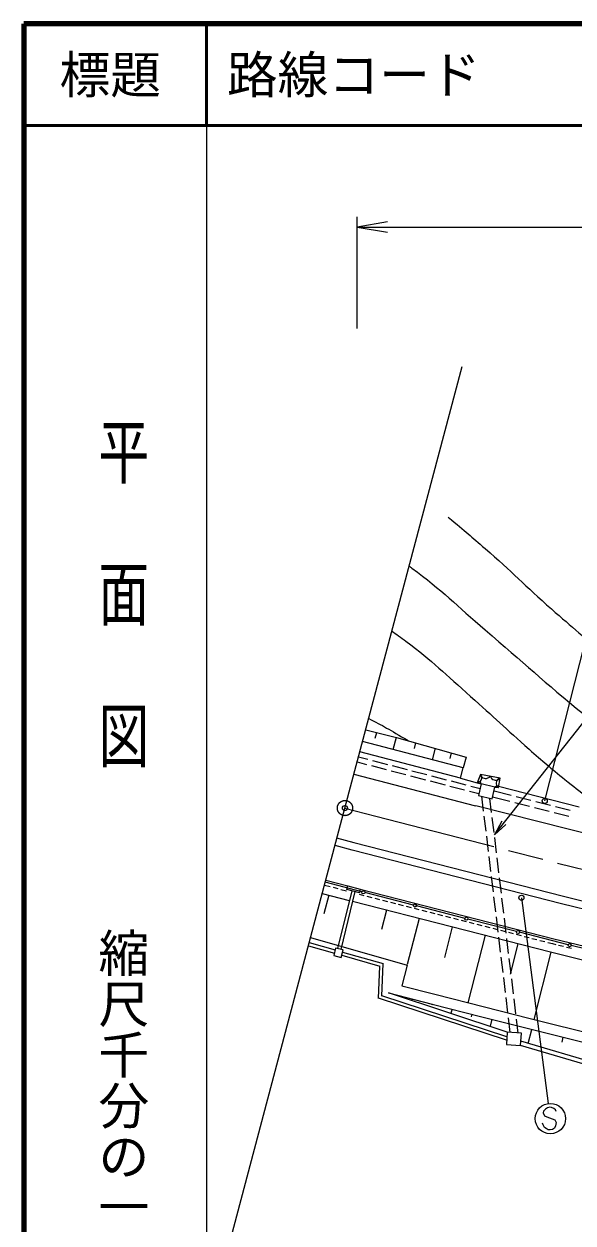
# Model space of a CAD drawing. Units: millimetres at full size, sheet at 1:1000; details may follow other scales. Extents: x 40000 to 680000, y 20000 to 380000.
# Drawn here: x 40000 to 94112, y 261912 to 380000 of the extents above; entities that cross this region are included whole.
import ezdxf
from ezdxf.enums import TextEntityAlignment as Align

# ---------------------------------------------------------------- set-up
doc = ezdxf.new("R2010")
doc.units = ezdxf.units.MM
doc.header["$LTSCALE"] = 1000
doc.header["$PDMODE"] = 32
doc.header["$PDSIZE"] = 500
doc.linetypes.add('CHAIN', pattern=[18.5, 12, -1.5, 3.5, -1.5])
for name, color, linetype, lineweight in [('M-BGD', 7, 'Continuous', 25), ('M-BMK', 2, 'CHAIN', 13), ('M-BMK-OTRS', 5, 'Continuous', 25), ('M-STR-HTXT', 7, 'Continuous', 13), ('M-STR-STRC', 7, 'Continuous', 25), ('M-TTL', 2, 'Continuous', 140), ('M-TTL-BAND', 7, 'Continuous', 25), ('M-TTL-LINE', 7, 'Continuous', 50)]:
    doc.layers.add(name, color=color, linetype=linetype, lineweight=lineweight)
doc.layers.add('M-OTRS', color=6, linetype='Continuous')
doc.layers.add('M-TTL-TXT', color=7, linetype='Continuous')
doc.styles.add('@ＭＳ ゴシック', font='')
doc.styles.add('ＭＳ ゴシック', font='')
doc.styles.get('@ＭＳ ゴシック').set_extended_font_data('@MS Gothic')
doc.styles.get('ＭＳ ゴシック').set_extended_font_data('MS Gothic')

# ---------------------------------------------------------------- blocks, each defined once
blk = doc.blocks.new('open_arrow')
at = {"color": 0, "linetype": 'Continuous', "lineweight": -2}
blk.add_lwpolyline([(7.5, 1.25), (0, 0), (7.5, -1.25)], dxfattribs=at)

msp = doc.modelspace()

# ---------------------------------------------------------------- linework, layer by layer
at = {"layer": 'M-BGD'}
for p, q in [((73683, 310493), (76722, 309743)), ((74626, 309661), (74774, 310224)), ((76396, 308545), (76710, 309746)), ((76722, 309743), (83590, 307808)), ((83028, 305735), (73105, 308317)), ((83292, 306751), (73374, 309331)), ((78486, 308637), (78635, 309204)), ((80262, 307539), (80554, 308663)), ((82006, 307664), (82150, 308213)), ((72840, 307318), (73752, 307081)), ((72973, 307820), (73880, 307585)), ((74364, 307459), (75816, 307082)), ((83590, 307808), (83292, 306751)), ((74236, 306955), (75688, 306578)), ((76172, 306452), (77623, 306074)), ((76300, 306956), (77752, 306578)), ((78107, 305949), (79559, 305571)), ((78236, 306453), (79687, 306075)), ((80171, 305949), (81623, 305572)), ((83028, 305735), (83292, 306751)), ((84988, 306101), (84652, 305278)), ((86938, 305736), (84988, 306101)), ((84988, 306101), (85013, 305994)), ((85051, 306016), (84988, 306101)), ((85013, 305994), (85061, 305924)), ((85081, 305946), (85051, 306016)), ((85061, 305924), (85129, 305850)), ((85103, 305859), (85081, 305946)), ((85113, 305739), (85103, 305859)), ((85129, 305850), (85236, 305769)), ((85878, 305832), (85955, 305920)), ((85955, 305920), (85996, 305810)), ((80043, 305445), (81495, 305068)), ((81979, 304942), (83430, 304565)), ((82107, 305446), (83559, 305069)), ((83028, 305735), (84652, 305278)), ((84043, 304943), (84950, 304707)), ((84685, 305311), (84652, 305278)), ((84652, 305278), (84752, 305283)), ((84652, 305278), (85064, 305175)), ((84714, 305329), (84685, 305311)), ((84751, 305344), (84714, 305329)), ((84803, 305356), (84751, 305344)), ((84752, 305283), (84822, 305313)), ((85064, 305175), (84781, 304016)), ((84852, 305352), (84803, 305356)), ((84822, 305313), (84899, 305359)), ((84899, 305340), (84852, 305352)), ((84899, 305359), (84990, 305439)), ((84943, 305321), (84899, 305340)), ((84984, 305286), (84943, 305321)), ((85009, 305255), (84984, 305286)), ((84990, 305439), (85047, 305532)), ((85027, 305226), (85009, 305255)), ((85040, 305181), (85027, 305226)), ((85047, 305532), (85088, 305632)), ((86421, 304844), (85064, 305175)), ((85088, 305632), (85113, 305739)), ((85236, 305769), (85350, 305728)), ((85350, 305728), (85468, 305706)), ((85468, 305706), (85589, 305703)), ((85589, 305703), (85718, 305740)), ((85718, 305740), (85808, 305784)), ((85808, 305784), (85878, 305832)), ((85996, 305810), (86044, 305740)), ((86044, 305740), (86112, 305667)), ((86112, 305667), (86218, 305586)), ((86138, 303685), (86421, 304844)), ((86218, 305586), (86333, 305544)), ((86333, 305544), (86451, 305522)), ((86444, 304870), (86421, 304844)), ((86421, 304844), (86758, 304790)), ((86464, 304885), (86444, 304870)), ((86451, 305522), (86572, 305520)), ((86491, 304899), (86464, 304885)), ((86529, 304911), (86491, 304899)), ((86566, 304912), (86529, 304911)), ((86546, 305278), (86543, 305157)), ((86543, 305157), (86579, 305027)), ((86568, 305396), (86546, 305278)), ((86601, 304906), (86566, 304912)), ((86610, 305510), (86568, 305396)), ((86572, 305520), (86701, 305556)), ((86579, 305027), (86623, 304938)), ((86636, 304894), (86601, 304906)), ((86692, 305617), (86610, 305510)), ((86623, 304938), (86671, 304867)), ((86668, 304871), (86636, 304894)), ((86689, 304849), (86668, 304871)), ((86671, 304867), (86758, 304790)), ((86704, 304829), (86689, 304849)), ((86766, 305684), (86692, 305617)), ((86701, 305556), (86791, 305601)), ((86717, 304796), (86704, 304829)), ((86758, 304790), (86938, 305736)), ((86836, 305732), (86766, 305684)), ((94720, 302854), (86781, 304911)), ((86791, 305601), (86861, 305649)), ((86938, 305736), (86836, 305732)), ((86861, 305649), (86938, 305736)), ((83914, 304439), (84826, 304202)), ((84781, 304016), (86138, 303685)), ((85094, 303940), (85269, 302484)), ((86091, 302356), (85924, 303737)), ((86184, 303873), (87877, 303446)), ((86331, 304475), (88025, 304048)), ((88510, 303925), (89964, 303558)), ((88362, 303323), (89816, 302956)), ((90301, 302833), (91755, 302466)), ((90449, 303436), (91903, 303068)), ((92240, 302344), (93694, 301977)), ((92388, 302946), (93842, 302579)), ((85329, 301988), (85509, 300499)), ((86330, 300370), (86151, 301859)), ((85569, 300002), (85748, 298513)), ((72336, 298633), (70653, 299082)), ((86569, 298384), (86390, 299873)), ((92988, 293331), (72336, 298633)), ((85808, 298017), (85987, 296527)), ((86809, 296399), (86629, 297888)), ((69749, 295679), (71916, 295109)), ((86047, 296031), (86227, 294542)), ((87048, 294413), (86869, 295902)), ((69403, 294374), (72061, 293675)), ((70045, 294205), (69560, 292375)), ((69621, 295196), (70173, 295051)), ((70463, 294974), (70946, 294847)), ((72296, 294641), (70910, 288935)), ((72606, 294560), (71221, 288860)), ((71237, 294771), (71788, 294626)), ((71826, 294763), (71916, 295109)), ((73059, 294443), (71826, 294763)), ((71916, 295109), (73149, 294789)), ((73025, 294305), (73500, 294183)), ((73149, 294789), (73059, 294443)), ((73149, 294789), (92214, 289915)), ((73791, 294109), (74275, 293985)), ((86287, 294045), (86466, 292556)), ((72371, 293595), (91886, 288606)), ((74566, 293911), (75050, 293787)), ((75341, 293713), (75825, 293589)), ((76116, 293515), (76600, 293391)), ((76891, 293317), (77375, 293193)), ((77666, 293118), (78150, 292995)), ((78441, 292920), (78925, 292796)), ((87287, 292427), (87108, 293917)), ((111849, 288713), (92988, 293331)), ((75717, 292739), (75223, 290834)), ((78954, 291912), (77779, 287375)), ((79216, 292722), (79701, 292598)), ((79991, 292524), (80476, 292400)), ((80766, 292326), (81251, 292202)), ((81541, 292128), (82026, 292004)), ((82316, 291929), (82801, 291806)), ((83091, 291731), (83576, 291607)), ((86526, 292060), (86705, 290571)), ((87527, 290442), (87347, 291931)), ((82195, 291083), (81431, 288076)), ((83867, 291533), (84351, 291409)), ((84642, 291335), (85126, 291211)), ((85417, 291137), (85901, 291013)), ((86192, 290939), (86676, 290815)), ((86967, 290740), (87451, 290617)), ((87742, 290542), (88226, 290418)), ((68118, 289535), (70676, 288807)), ((68246, 290018), (77768, 287309)), ((85440, 290253), (83740, 283611)), ((86765, 290074), (86945, 288585)), ((87766, 288456), (87587, 289945)), ((88685, 289424), (87924, 286417)), ((88517, 290344), (89001, 290220)), ((89292, 290146), (89776, 290022)), ((90067, 289948), (90552, 289824)), ((90842, 289750), (91327, 289626)), ((91617, 289552), (92092, 289430)), ((92092, 289430), (92401, 289355)), ((92214, 289915), (110991, 285317)), ((68036, 289226), (70600, 288496)), ((70718, 288982), (70541, 288253)), ((70541, 288253), (71270, 288076)), ((71447, 288805), (70718, 288982)), ((71270, 288076), (71447, 288805)), ((71322, 288291), (75076, 287222)), ((71397, 288602), (75386, 287467)), ((91929, 288595), (90262, 281959)), ((91886, 288606), (111154, 283888)), ((92692, 289283), (93178, 289164)), ((93469, 289093), (93955, 288974)), ((74952, 284037), (75076, 287222)), ((75261, 284262), (75386, 287467)), ((77768, 287309), (77242, 285285)), ((87005, 288089), (87184, 286599)), ((88005, 286470), (87826, 287960)), ((87244, 286103), (87423, 284614)), ((88245, 284485), (88065, 285974)), ((87621, 280695), (75923, 284595)), ((75924, 284595), (80239, 283478)), ((77243, 285286), (80488, 284446)), ((87569, 279912), (74952, 284050)), ((87591, 280242), (75262, 284285)), ((76334, 284487), (76336, 284480)), ((78284, 283983), (78233, 283837)), ((80233, 283480), (80202, 283355)), ((80239, 283478), (85125, 282226)), ((80488, 284446), (85371, 283195)), ((87483, 284117), (87663, 282628)), ((88484, 282499), (88305, 283988)), ((82198, 282980), (82070, 282578)), ((84148, 282476), (84080, 282214)), ((85371, 283195), (89770, 282082)), ((85125, 282226), (89317, 281165)), ((86096, 281980), (85938, 281310)), ((87723, 282132), (87898, 280676)), ((88710, 280621), (88544, 282003)), ((89317, 281165), (95104, 279717)), ((89770, 282082), (99366, 279696)), ((87621, 280695), (87541, 279500)), ((89021, 280600), (87621, 280695)), ((88941, 279405), (89021, 280600)), ((89691, 279602), (90038, 280984)), ((93030, 279718), (93152, 280205)), ((87541, 279500), (88941, 279405)), ((108291, 273716), (88941, 279405)), ((108391, 274103), (88968, 279814))]:
    msp.add_line(p, q, dxfattribs=at)
for points, knots in [([(81801, 331423), (83582, 329958), (84045, 329558), (85460, 328335), (88067, 326084), (89381, 324658), (91975, 322392), (94088, 320546), (95291, 319535), (97463, 317760), (99352, 316217), (100309, 315207), (102361, 313889), (104840, 312297), (106298, 311444), (109067, 310436), (112122, 309324), (113987, 309035), (117231, 308815), (120845, 308570), (122888, 308976), (126489, 309368), (129718, 309720), (131514, 310039), (134713, 310605), (138470, 311269), (140548, 311782), (144297, 312486), (146739, 312944), (147514, 313088), (150554, 313632)], [0, 0, 0, 0, 1, 1, 1, 2, 2, 2, 3, 3, 3, 4, 4, 4, 5, 5, 5, 6, 6, 6, 7, 7, 7, 8, 8, 8, 9, 9, 9, 10, 10, 10, 10]), ([(77962, 326607), (78052, 326542), (78144, 326476), (78237, 326408), (81224, 324241), (82642, 322703), (85456, 320316), (89248, 317098), (91277, 315180), (95140, 312046), (96757, 310735), (97547, 309822), (99341, 308765), (101521, 307481), (102800, 306830), (105161, 305920), (107185, 305140), (108357, 304771), (110476, 304309), (112731, 303816), (114036, 303568), (116344, 303607), (120266, 303674), (122393, 304543), (126244, 305290), (130483, 306112), (132825, 306731), (137030, 307712), (140858, 308605), (142977, 309209), (146809, 310085), (149958, 310805), (151694, 311372), (154888, 311855), (156728, 312134), (157371, 312226), (159617, 312429)], [0, 0, 0, 0, 1, 1, 1, 2, 2, 2, 3, 3, 3, 4, 4, 4, 5, 5, 5, 6, 6, 6, 7, 7, 7, 8, 8, 8, 9, 9, 9, 10, 10, 10, 11, 11, 11, 12, 12, 12, 12]), ([(76262, 320205), (76686, 319907), (77131, 319581), (77646, 319201), (80276, 317258), (81561, 315930), (84019, 313775), (86297, 311778), (87498, 310576), (89776, 308580), (91136, 307388), (91903, 306724), (93316, 305595), (94250, 304850), (94558, 304608), (95733, 303722)], [0, 0, 0, 0, 1, 1, 1, 2, 2, 2, 3, 3, 3, 4, 4, 4, 5, 5, 5, 5])]:
    msp.add_open_spline(points, degree=3, knots=knots, dxfattribs=at)
msp.add_open_spline([(73977, 311601), (75356, 310909), (76010, 310509), (77851, 309425)], degree=3, dxfattribs=at)
at = {"layer": 'M-BMK'}
for p, q in [((71635, 302780), (74675, 301972)), ((74675, 301972), (94044, 296989)), ((94044, 296989), (113472, 292240))]:
    msp.add_line(p, q, dxfattribs=at)
msp.add_circle((71635, 302780), 750, dxfattribs=at)
at = {"layer": 'M-BMK-OTRS'}
for p, q in [((71635, 302780), (83183, 346272)), ((60086, 259287), (71635, 302780))]:
    msp.add_line(p, q, dxfattribs=at)
at = {"layer": 'M-OTRS'}
msp.add_point((71635, 302780), dxfattribs=at)
at = {"layer": 'M-STR-HTXT'}
for p, q in [((72840, 350000), (72840, 361000)), ((72840, 360000), (443158, 360000))]:
    msp.add_line(p, q, dxfattribs=at)
msp.add_lwpolyline([(86357, 300146), (110000, 330000), (138750, 330000)], dxfattribs=at)
at = {"layer": 'M-STR-STRC'}
for p, q in [((91317, 303480), (97658, 328427)), ((72519, 306110), (84514, 302992)), ((99450, 299234), (84523, 302989)), ((72529, 299357), (70845, 299807)), ((93171, 294059), (72523, 299359)), ((73298, 294522), (69695, 295474)), ((78381, 293220), (73588, 294447)), ((112021, 289443), (93171, 294059)), ((83465, 291918), (78672, 293145)), ((89021, 293953), (91649, 273676)), ((88549, 290617), (83755, 291844)), ((93632, 289315), (88839, 290542)), ((98489, 288138), (93924, 289243)), ((91191, 272923), (91167, 272752)), ((91383, 273131), (91191, 272923)), ((91580, 273270), (91383, 273131)), ((91829, 273320), (91580, 273270)), ((92003, 273296), (91829, 273320)), ((92219, 273187), (92003, 273296)), ((92384, 273075), (92219, 273187)), ((92436, 272908), (92384, 273075)), ((91170, 271590), (91112, 271755)), ((91167, 272752), (91295, 272479)), ((91295, 272479), (91522, 272369)), ((91522, 272369), (92320, 272086)), ((92320, 272086), (92440, 271827)), ((92440, 271827), (92396, 271486)), ((91296, 271324), (91170, 271590)), ((91451, 271213), (91296, 271324)), ((91671, 271101), (91451, 271213)), ((91851, 271075), (91671, 271101)), ((92102, 271118), (91851, 271075)), ((92289, 271263), (92102, 271118)), ((92396, 271486), (92289, 271263))]:
    msp.add_line(p, q, dxfattribs=at)
for centre, radius in [((91317, 303480), 250), ((73443, 294484), 150), ((73443, 294484), 150), ((89021, 293953), 250), ((78526, 293183), 150), ((83610, 291881), 150), ((88694, 290580), 150), ((93778, 289278), 150), ((91877, 272193), 1500)]:
    msp.add_circle(centre, radius, dxfattribs=at)
at = {"layer": 'M-TTL'}
for p, q in [((40000, 380000), (40000, 20000)), ((680000, 380000), (40000, 380000))]:
    msp.add_line(p, q, dxfattribs=at)
at = {"layer": 'M-TTL-BAND'}
msp.add_line((58000, 370000), (58000, 20000), dxfattribs=at)
at = {"layer": 'M-TTL-LINE'}
for p, q in [((58000, 380000), (58000, 370000)), ((40000, 370000), (680000, 370000))]:
    msp.add_line(p, q, dxfattribs=at)

# ---------------------------------------------------------------- block references
at = {"layer": 'M-STR-HTXT', "xscale": 400, "yscale": 400}
msp.add_blockref('open_arrow', (72840, 360000), dxfattribs=at)
at = {"layer": 'M-STR-HTXT', "xscale": 200, "yscale": 200, "rotation": 51.6}
msp.add_blockref('open_arrow', (86357, 300146), dxfattribs=at)

# ---------------------------------------------------------------- texts
at = {"layer": 'M-TTL-BAND', "style": '@ＭＳ ゴシック', "width": 1.4}
msp.add_text('平  面  図', height=3666, rotation=270, dxfattribs=at).set_placement((49777, 306475), align=Align.MIDDLE_RIGHT)
at = {"layer": 'M-TTL-BAND', "style": '@ＭＳ ゴシック'}
msp.add_text('縮尺千分の一', height=3666, rotation=270, dxfattribs=at).set_placement((49777, 261030), align=Align.MIDDLE_RIGHT)
at = {"layer": 'M-TTL-TXT', "style": 'ＭＳ ゴシック'}
msp.add_text('標題', height=3666, dxfattribs=at).set_placement((48500, 375000), align=Align.MIDDLE_CENTER)
msp.add_text('路線コード', height=3666, dxfattribs=at).set_placement((60000, 375000), align=Align.MIDDLE_LEFT)

doc.saveas('drawing.dxf')
